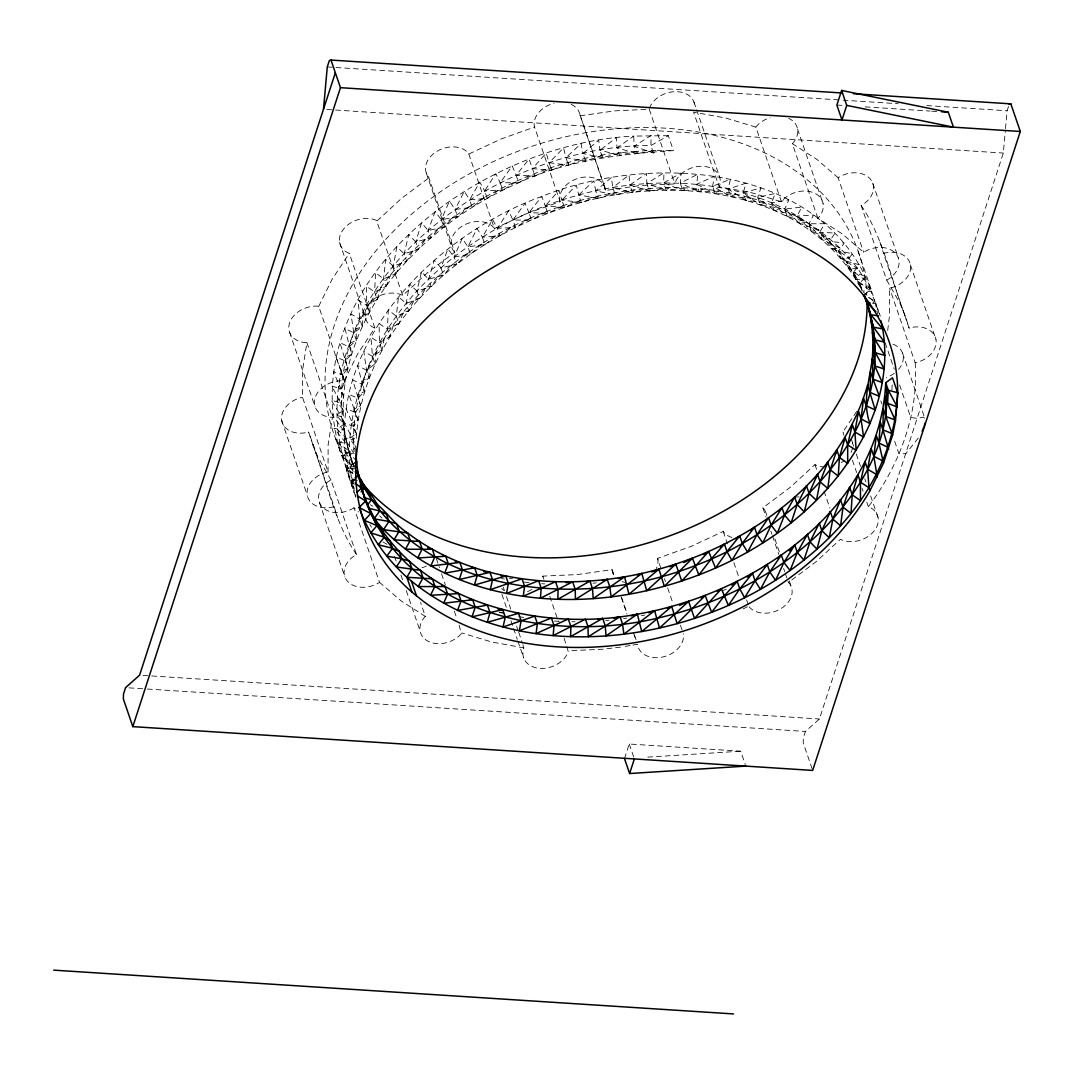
<?xml version="1.0" encoding="UTF-8"?>
<svg xmlns="http://www.w3.org/2000/svg" width="1074" height="1074" viewBox="0 0 1074 1074"><rect width="100%" height="100%" fill="white"/><g stroke="black" fill="none" stroke-linecap="round" stroke-linejoin="round"><path stroke-width="0.75" stroke-dasharray="5 3.75" d="M356.259 438.367C364.167 319.139 472.547 231.877 581.249 202.489C677.855 174.981 807.245 190.219 859.844 286.61M891.917 389.849L892.226 383.834M812.145 768.89L803.218 742.805L803.339 737.838L805.419 731.448L819.422 718.989L1003.331 153.058L1005.358 130.276M1005.506 128.652L1007.117 110.756L1008.768 105.641M887.688 330.497L889.541 315.273L889.608 288.127L890.615 287.98A23.628 17.587 -18.9 0 0 910.43 264.902A23.628 17.587 -18.9 0 0 884.506 253.142L883.54 253.491L909.101 328.12L910.067 327.785A23.628 17.587 -18.9 0 1 935.978 339.545A23.628 17.587 -18.9 0 1 916.162 362.609L915.155 362.757L889.608 288.127M542.706 576.913L542.84 576.12L577.315 574.577L612.073 569.65L614.194 575.865M564.132 638.318L568.267 651.556A23.628 17.587 -18.9 0 1 540.034 668.364A23.628 17.587 -18.9 0 1 523.682 648.683L522.998 644.789M571.18 104.353A23.628 17.587 -18.9 0 1 580.041 115.012L605.588 190.434L640.346 185.493L674.821 183.949L674.955 183.157A23.628 17.587 -18.9 0 1 703.175 166.336A23.628 17.587 -18.9 0 1 719.54 186.03L719.15 186.809L751.236 192.635L781.416 201.751L781.926 201.013A23.628 17.587 -18.9 0 1 814.253 192.998A23.628 17.587 -18.9 0 1 818.563 217.633L817.864 218.291L842.392 233.998L863.684 252.377L864.476 251.786A23.628 17.587 -18.9 0 1 895.998 253.826A23.628 17.587 -18.9 0 1 887.607 279.643L886.681 280.072L861.133 205.443L862.06 205A23.628 17.587 -18.9 0 0 870.45 179.183A23.628 17.587 -18.9 0 0 838.928 177.156L838.136 177.747L863.684 252.377M328.053 471.956L328.12 444.811L332.47 417.262L331.477 417.303A23.628 17.587 -18.9 0 1 315.125 397.608A23.628 17.587 -18.9 0 1 343.344 380.787L344.271 380.948L318.723 306.318L317.797 306.157A23.628 17.587 -18.9 0 0 289.564 322.979A23.628 17.587 -18.9 0 0 305.929 342.66L306.922 342.619L302.559 370.168L302.506 397.313L328.053 471.956L327.046 472.09A23.628 17.587 -18.9 0 0 307.231 495.168A23.628 17.587 -18.9 0 0 333.155 506.928L334.121 506.579L308.56 431.949L307.594 432.298A23.628 17.587 -18.9 0 1 281.683 420.538A23.628 17.587 -18.9 0 1 301.499 397.461L302.506 397.313M624.491 758.62L629.243 744.014L740.698 751.196L745.289 764.621M318.723 306.318L332.081 279.347L349.292 253.316L348.419 253.048A23.628 17.587 -18.9 0 1 344.11 228.413A23.628 17.587 -18.9 0 1 376.45 220.412L402.71 295.498L427.331 272.809L454.785 252.242L428.62 177.076A23.628 17.587 -18.9 0 1 437.011 151.259A23.628 17.587 -18.9 0 1 468.533 153.287L494.47 228.601L526.609 213.645L560.131 201.684L534.315 126.329A23.628 17.587 -18.9 0 1 554.13 103.252M344.271 380.948L357.629 353.99L374.853 327.946L349.292 253.316M856.743 411.382L842.808 432.124L843.882 435.238M781.416 201.751L755.868 127.121L756.365 126.37A23.628 17.587 -18.9 0 1 770.152 117.67M459.135 625.175L461.296 633.7A23.628 17.587 -18.9 0 1 428.956 641.702A23.628 17.587 -18.9 0 1 424.646 617.08L425.358 616.422L420.565 602.42M918.243 438.138L905.838 453.671L898.938 453.752L894.145 439.763M749.128 606.783A23.628 17.587 -18.9 0 0 780.65 608.81A23.628 17.587 -18.9 0 0 789.041 582.994L788.423 582.457L815.891 561.89L840.499 539.215L841.211 539.658A23.628 17.587 -18.9 0 0 873.551 531.657A23.628 17.587 -18.9 0 0 869.242 507.022L868.369 506.767C899.032 465.713 918.901 414.564 915.155 362.757M356.917 477.366L351.614 483.085L354.474 488.616M355.749 496.873L346.311 470.184L352.822 463.7C291.336 288.087 493.208 144.117 650.884 145.567L668.31 135.673L673.425 150.602C620.718 154.092 567.206 160.107 518.702 182.741C476.708 201.227 437.991 227.581 406.71 261.264C356.38 314.279 325.731 395.581 353.977 466.478M864.409 295.135L870.92 288.637L857.723 250.081M377.162 220.868L401.77 198.18L429.238 177.613M825.221 467.015A23.628 17.587 -18.9 0 1 815.663 465.029L814.951 464.572L790.33 487.26L762.876 507.827L766.071 517.158M668.31 135.673L633.794 136.089L634.036 146.225L653.435 153.032L656.281 150.347L673.425 150.602M817.864 218.291L792.303 143.648L793.015 143.003A23.628 17.587 -18.9 0 0 788.705 118.368M872.638 303.19L874.854 301.15C833.572 164.684 654.952 150.736 541.86 196.408C426.203 238.119 309.393 361.307 353.977 492.577M354.084 478.682L351.842 480.588L355.83 497.168M353.333 464.022L349.949 466.666L351.842 480.588L354.272 482.468M353.977 507.693L353.185 508.284A23.628 17.587 -18.9 0 1 321.663 506.257A23.628 17.587 -18.9 0 1 330.054 480.44L330.98 479.997L356.528 554.64L355.601 555.07A23.628 17.587 -18.9 0 0 347.211 580.886A23.628 17.587 -18.9 0 0 378.733 582.913L379.525 582.323L353.977 507.693L358.501 511.962M353.225 463.498L344.835 451.751L354.165 453.899L353.44 440.165L356.393 433.735L353.843 426.271L344.512 423.29L353.44 440.165L355.991 447.63L349.198 452.53L349.949 466.666L353.185 469.754M468.922 153.958L501.048 139.016L534.57 127.054L534.315 126.329M732.025 537.51A23.628 17.587 -18.9 0 1 723.567 532.14L723.191 531.482L691.052 546.424L657.53 558.386L661.262 569.274M743.087 608.931L747.329 606.823M723.245 590.499L726.199 589.102M641.473 615.684L644.709 615.053M580.041 115.791L614.798 110.864L646.212 109.373M625.202 646.4L631.418 645.34M632.962 645.071L637.62 644.279L637.62 645.058A23.628 17.587 -18.9 0 0 663.531 656.818A23.628 17.587 -18.9 0 0 683.346 633.741M623.632 618.557L626.88 618.087M620.504 647.112L602.863 649.22L568.388 650.75M592.996 583.209L596.245 582.9M605.776 620.53L609.025 620.222M647.729 757.13L740.698 751.196M794.653 497.034L799.096 496.926M571.892 621.739L575.1 621.752M509.358 578.631L512.54 578.671M541.632 583.719L544.787 583.907M499.504 612.18L502.686 612.368M554.399 621.041L559.151 621.322M327.275 66.95L841.345 100.07M843.009 100.177L898.267 103.735M926.741 105.574L1007.117 110.756M836.874 105.064L845.184 105.601M865.147 106.876L930.017 111.065M931.682 111.172L936.676 111.495M326.832 109.481L1003.331 153.058M142.936 675.398L819.422 718.989M128.92 687.857L145.675 688.931M147.339 689.038L805.419 731.448M354.165 453.899L344.096 437.601L353.44 440.165C355.507 316.951 467.284 224.882 578.698 195.025C677.842 166.953 817.515 183.802 862.073 290.853L870.987 291.457L880.331 316.118M355.427 468.761L346.513 468.157L334.39 435.359M873.014 303.244L876.035 303.566L879.955 316.078M653.435 153.032L650.884 145.567L651.166 135.418L634.036 146.225L636.587 153.689L638.909 151.018L621.39 152.602L602.527 157.677L599.977 150.212L616.275 137.673L617.04 147.769L636.587 153.689L656.281 150.347L638.909 151.018L619.591 155.233L617.04 147.769L633.794 136.089C479.232 143.245 288.248 282.744 341.196 455.269L350.272 456.235L354.286 465.968M524.407 582.108L529.066 582.632M357.441 480.427L349.788 479.286L354.205 484.038M524.058 647.904L491.986 642.064L461.793 632.948M501.437 578.537L504.485 579.047M518.782 616.624L524.864 617.671M356.018 467.405L346.741 465.66L352.863 473.151M499.544 612.462L507.693 614.341M842.808 432.124L843.681 432.392M374.853 327.946L373.98 327.677A23.628 17.587 -18.9 0 1 369.671 303.056A23.628 17.587 -18.9 0 1 401.998 295.055L402.71 295.498M755.868 127.121L725.675 118.006L693.603 112.179L719.15 186.809M354.42 484.24L351.614 483.085C283.174 315.138 468.976 166.376 621.39 152.602L619.591 155.233L599.977 150.212L598.688 140.17L582.913 153.528L585.464 160.993L603.789 155.099L602.527 157.677L582.913 153.528L581.088 143.58L565.917 157.703L568.482 165.168L586.203 158.509L585.464 160.993L565.917 157.703L563.582 147.876L549.082 162.738L551.633 170.202L568.683 162.805L568.482 165.168L549.082 162.738L546.21 153.058L532.462 168.605L535.013 176.069L551.324 167.987L551.633 170.202L532.462 168.605L529.079 159.086L516.138 175.277L518.702 182.741L534.194 174.015L535.013 176.069L516.138 175.277L512.258 165.96L500.175 182.728L502.739 190.192L517.359 180.875L518.702 182.741L500.175 182.728L495.799 173.626L484.656 190.93L487.207 198.395L469.62 199.845L464.29 191.239L455.161 209.443L457.712 216.908L441.32 219.673L435.118 211.659L428.177 230.507L430.728 237.972L415.772 241.905L408.778 234.535L404.16 253.8L406.71 261.264L393.393 266.151L385.714 259.505L383.539 278.904L386.09 286.369L374.611 292.007L366.328 286.14L366.65 305.419L369.214 312.883L359.709 319.072L350.97 314.011L353.816 332.913L356.367 340.377L348.969 346.875L339.894 342.646L347.788 368.369L342.593 374.96L345.143 382.425L341.062 388.963L343.626 396.413L340.659 402.857L343.224 410.308L341.384 416.578C344.486 429.613 345.962 443.012 350.272 456.235L337.008 441.978L346.204 443.334L333.96 428.338L343.237 430.097L332.054 414.43L341.384 416.578L331.316 400.293L340.659 402.857L331.732 385.982L341.062 388.963L333.302 371.564L342.593 374.96L336.028 357.092L345.224 360.904L351.534 354.339L349.99 343.183L356.367 340.377L356.085 328.939L362.26 326.536L363.24 314.883L369.214 312.883L371.443 301.069L377.162 299.471L380.652 287.563L386.09 286.369L390.815 274.434L395.957 273.615L401.918 261.707L406.71 261.264L413.879 249.463L418.323 249.369L426.673 237.743L430.728 237.972L440.233 226.587L443.884 227.138L454.49 216.049L457.712 216.908L469.405 206.168L472.184 207.309L484.898 196.985L487.207 198.395L500.914 188.554L502.739 190.192L484.656 190.93L479.796 182.056L469.62 199.845L472.184 207.309L455.161 209.443L449.388 201.12L441.32 219.673L443.884 227.138L428.177 230.507L421.558 222.815L415.772 241.905L418.323 249.369L404.16 253.8L396.803 246.792L393.393 266.151L395.957 273.615L383.539 278.904L375.538 272.648L374.611 292.007L377.162 299.471L366.65 305.419L358.125 299.955L359.709 319.072L362.26 326.536L353.816 332.913L344.888 328.255L351.534 354.339L345.009 357.561L347.788 368.369L341.143 372.02L345.143 382.425L338.417 386.492L343.626 396.413L336.847 400.911L343.224 410.308L336.43 415.208L343.948 424.042L337.169 429.358L345.788 437.561L339.075 443.267L348.755 450.798L342.123 456.906L352.822 463.7L354.125 466.223M870.92 288.637L859.522 283.388L853.561 272.084L859.737 264.862L846.567 261.264L852.528 253.706L838.566 250.98L844.271 243.086L829.584 241.288L832.135 248.738C852.138 255.035 862.019 274.085 870.987 291.457L856.112 279.549L846.567 261.264L849.118 268.728L864.852 279.79L856.112 279.549L853.561 272.084L865.886 276.528L859.522 283.388L862.073 290.853M346.311 470.184L353.601 473.956M370.262 504.699L372.96 506.243M383.042 542.008L387.083 544.33M868.329 297.391L874.854 301.15L877.633 314.011M792.303 143.648L816.831 159.355L838.136 177.747M425.358 616.422L400.83 600.715L379.525 582.323M352.822 473.433L346.513 468.157L354.581 483.246M762.876 507.827L763.48 508.364A23.628 17.587 -18.9 0 1 766.5 515.359M454.785 252.242L454.181 251.719A23.628 17.587 -18.9 0 1 462.572 225.902A23.628 17.587 -18.9 0 1 494.094 227.93L494.47 228.601M863.241 291.913L876.035 303.566M341.196 455.269L353.051 466.505M379.605 515.842L381.941 518.098M356.716 461.364L349.198 452.53C350.352 338.592 446.328 249.074 546.975 211.336C645.125 173.867 774.408 174.847 849.386 258.015L841.117 258.445L829.584 241.288L835.008 233.071L819.677 232.199L822.228 239.663L840.123 248L832.135 248.738L819.677 232.199L824.792 223.701L808.87 223.781L811.42 231.246L829.907 238.629L822.228 239.663L808.87 223.781L813.649 215.028L797.217 216.075L799.768 223.54L818.764 229.943L811.42 231.246L797.217 216.075L801.634 207.067L784.772 209.094L787.323 216.559L806.749 221.982L799.768 223.54L784.772 209.094L788.813 199.858L771.588 202.892L774.139 210.356L793.914 214.787L787.323 216.559L771.588 202.892L775.213 193.454L757.72 197.482L760.271 204.946L780.328 208.369L774.139 210.356L757.72 197.482L760.916 187.856L743.221 192.89L745.772 200.355L766.017 202.785L760.271 204.946L743.221 192.89L745.974 183.117L728.159 189.145L730.723 196.609L751.075 198.046L745.772 200.355L728.159 189.145L730.441 179.237L712.612 186.258L715.163 193.723L735.556 194.166L730.723 196.609L712.612 186.258L714.411 176.257L696.637 184.245L699.187 191.709L719.526 191.185L715.163 193.723L696.637 184.245L697.939 174.176L680.285 183.117L682.849 190.581L703.04 189.091L699.187 191.709L680.285 183.117L681.091 172.995L663.665 182.875L666.216 190.34L686.205 187.923L682.849 190.581L663.665 182.875L663.947 172.739L646.817 183.533L649.367 190.997L669.048 187.668L666.216 190.34L646.817 183.533L646.575 173.411L629.82 185.09L632.371 192.555L651.69 188.339L649.367 190.997L629.82 185.09L629.055 174.995L612.757 187.52L615.308 194.985L634.17 189.923L632.371 192.555L612.757 187.52L611.455 177.492L595.681 190.85L598.245 198.301L616.57 192.421L615.308 194.985L595.681 190.85L593.868 180.902L578.698 195.025L581.249 202.489L598.983 195.83L598.245 198.301L578.698 195.025L576.349 185.198L561.863 200.059L564.414 207.524L581.464 200.126L581.249 202.489L561.863 200.059L558.99 190.38L545.243 205.926L547.794 213.39L564.105 205.309L564.414 207.524L545.243 205.926L541.86 196.408L528.918 212.598L531.469 220.063L546.975 211.336L547.794 213.39L528.918 212.598L525.038 203.268L512.956 220.049L515.507 227.513L530.14 218.197L531.469 220.063L512.956 220.049L508.579 210.934L497.423 228.252L499.987 235.703L482.401 237.166L477.071 228.561L467.942 246.752L470.493 254.216L454.101 256.995L447.898 248.98L440.958 267.829L443.508 275.293L428.539 279.213L421.545 271.856L416.94 291.108L419.491 298.572L406.173 303.459L398.481 296.827L396.306 316.226L398.87 323.677L387.378 329.329L379.109 323.462L379.431 342.74L381.982 350.205L372.49 356.393L363.75 351.319L366.583 370.221L369.147 377.686L361.75 384.197L352.675 379.954L360.569 405.69L355.36 412.268L357.924 419.733L353.843 426.271L346.083 408.872L355.36 412.268L348.808 394.413L358.004 398.226L364.314 391.661L362.77 380.505L369.147 377.686L368.852 366.247L375.041 363.858L376.021 352.191L381.982 350.205L384.224 338.391L389.943 336.793L393.42 324.885L398.87 323.677L403.596 311.742L408.738 310.923L414.685 299.028L419.491 298.572L426.66 286.785L431.104 286.677L439.454 275.051L443.508 275.293L453.013 263.895L456.651 264.459L467.271 253.357L470.493 254.216L482.186 243.489L484.951 244.63L497.678 234.307L499.987 235.703L513.694 225.862L515.507 227.513L497.423 228.252L492.563 219.378L482.401 237.166L484.951 244.63L467.942 246.752L462.169 238.441L454.101 256.995L456.651 264.459L440.958 267.829L434.339 260.136L428.539 279.213L431.104 286.677L416.94 291.108L409.583 284.1L406.173 303.459L408.738 310.923L396.306 316.226L388.318 309.956L387.378 329.329L389.943 336.793L379.431 342.74L370.906 337.263L372.49 356.393L375.041 363.858L366.583 370.221L357.655 365.576L364.314 391.661L357.79 394.883L360.569 405.69L353.923 409.342L357.924 419.733L351.198 423.8L356.393 433.735L349.614 438.219L355.991 447.63M861.133 205.443C883.996 238.804 890.816 279.817 905.543 316.83L909.101 328.12M886.681 280.072L899.931 303.271L905.543 316.83M330.98 479.997L317.729 456.812L308.56 431.949M356.528 554.64C333.665 521.266 326.845 480.266 312.118 443.24M369.845 524.542L371.51 527.2M560.131 201.684L559.863 200.959A23.628 17.587 -18.9 0 1 579.678 177.895A23.628 17.587 -18.9 0 1 605.588 189.642L605.588 190.434M657.53 558.386L657.798 559.111A23.628 17.587 -18.9 0 1 656.254 568.576M910.43 264.902L935.978 339.545M872.759 183.198L898.32 257.827M902.522 353.145L924.969 418.699L923.465 417.074L917.303 418.404L910.739 417.45L899.556 384.801M885.191 342.821L894.239 369.255M797.552 129.028L823.1 203.657M880.841 400.884L881.902 403.999M852.541 443.052L853.602 446.166M856.26 453.94L860.516 466.371M864.785 478.816L865.845 481.917M870.638 495.919L878.089 517.681M852.394 460.115L856.649 472.56M861.979 488.106L863.04 491.207M866.772 502.095L868.369 506.767M693.965 102.07L696.086 108.299M696.623 109.843L719.513 176.713M814.951 464.572L817.086 470.801M824 491.006L829.853 508.109M649.273 109.32L674.821 183.949M765.802 512.365L766.863 515.48M774.851 538.799L779.643 552.801M789.215 580.779L791.35 587.008M770.864 531.147L771.924 534.261M772.448 535.819L778.838 554.479M783.631 568.468L784.705 571.583M785.228 573.127L788.423 582.457M723.191 531.482L727.447 543.914M733.837 562.575L738.63 576.577M746.605 599.896L748.739 606.112M580.041 115.012L605.588 189.642M664.457 578.604L665.518 581.719M667.652 587.934L673.237 604.206M680.419 625.256L683.091 633.029M621.645 597.627L626.974 613.187M634.425 634.949L637.083 642.722M612.073 569.65L614.194 576.644M621.121 596.862L626.974 613.966M633.365 632.626L636.023 640.399M629.243 744.014L633.848 757.439M426.311 173.075L451.859 247.705M542.84 576.12L543.9 579.235M549.754 596.338L558.279 621.215M503.303 587.263L504.364 590.364M506.498 596.594L510.754 609.025M516.607 626.129L518.205 630.8M518.742 632.344L522.461 643.232M501.88 594.244L506.659 608.246M510.929 620.678L513.05 626.907M513.587 628.451L517.319 639.339M517.843 640.896L523.696 658M339.572 242.388L365.12 317.018M436.245 558.319L439.441 567.649M441.562 573.865L445.294 584.753M454.342 611.187L457 618.96M396.158 561.084L394.561 556.413A23.628 17.587 -18.9 0 1 394.373 553.298M400.938 575.073L403.072 581.289M406.267 590.619L420.109 631.056M306.922 342.619L332.47 417.262M289.591 332.296L315.138 406.925M319.34 502.243L344.902 576.872M281.683 420.538L307.231 495.168M879.995 242.2L883.54 253.491M334.121 506.579L337.666 517.883M649.394 108.528A23.628 17.587 -18.9 0 1 674.66 91.679A23.628 17.587 -18.9 0 1 694.757 106.621M426.284 566.105A23.628 17.587 -18.9 0 1 421.948 567.77M850.97 438.729A23.628 17.587 -18.9 0 1 852.716 446.166M852.541 447.751A23.628 17.587 -18.9 0 1 850.997 452.516M843.748 460.961A23.628 17.587 -18.9 0 1 841.237 462.639M893.031 344.204A23.628 17.587 -18.9 0 1 898.576 369.349M894.32 373.282A23.628 17.587 -18.9 0 1 886.251 377.551M624.773 582.39A23.628 17.587 -18.9 0 1 622.141 581.598M613.643 574.738A23.628 17.587 -18.9 0 1 612.073 570.428M531.979 589.398A23.628 17.587 -18.9 0 1 526.421 592.002M504.136 590.566A23.628 17.587 -18.9 0 1 501.545 588.539M353.185 471.459A277.589 206.611 -18.9 0 1 528.327 147.514A277.589 206.611 -18.9 0 1 866.799 294.303M857.629 268.621L849.118 268.728L838.566 250.98L841.117 258.445L857.629 268.621M861.966 289.255L859.522 283.388L861.804 289.295"/><path stroke-width="1.5" d="M360.515 485.126L365.603 501.021L359.092 507.505C368.865 534.315 385.808 558.118 406.871 577.262L411.986 592.19L423.25 601.265A277.589 206.611 -18.9 0 0 869.994 490.684L883.499 463.149L892.615 435.091L895.474 421.008L897.743 393.057L892.521 377.82L885.728 382.72C879.955 510.043 752.538 594.244 637.352 614.167C532.516 634.076 394.856 598.084 360.34 484.951M356.071 449.16C355.709 476.238 365.12 502.122 376.974 525.616L370.798 532.838L384.237 537.215L389.956 540.813L392.507 548.277L386.801 556.171L401.757 558.749L409.382 561.152L411.933 568.616L406.871 577.262C490.012 648.562 613.281 649.958 711.632 612.314C803.835 577.221 894.159 497.665 897.636 392.748L888.279 390.184L885.728 382.72C893.098 438.957 859.75 492.026 821.852 530.69C776.838 574.912 718.479 604.353 657.167 618.221C550.573 643.527 408.536 614.315 365.603 501.021L357.575 495.919M826.43 465.149L827.692 462.357L830.242 469.821L838.244 476.077L839.438 457.484L845.104 437.4L847.654 444.851L856.179 450.328L854.864 431.99L858.475 411.463L861.026 418.927L869.953 423.572L875.203 409.973L867.591 385.016C838.633 485.931 740.04 551.231 641.836 573.449C586.86 585.558 528.475 585.249 474.654 567.81C450.677 559.822 427.814 548.358 407.677 533.026C393.755 523.991 384.948 509.063 371.47 499.893L368.906 492.429L364.207 488.294L361.643 480.843L357.978 476.212C417.92 597.292 581.92 610.207 694.972 565.676C795.982 528.542 903.784 424.27 868.208 307.258C872.504 323.972 873.78 341.344 872.289 358.528C869.564 380.102 862.033 402.146 869.953 423.572C827.289 518.232 728.36 576.617 628.961 594.258C539.336 609.965 434.903 591.707 374.034 518.849L379.74 510.956C375.658 497.155 363.361 487.623 358.192 474.131M323.489 109.266L327.275 66.95L329.356 60.56L331.007 60.063L841.721 92.968M851.951 427.627L852.313 424.525L854.864 431.99L863.603 437.051L861.026 418.927L863.577 398.279L866.127 405.73L875.203 409.973C884.869 381.498 887.997 350.339 881.002 320.898M864.731 464.948L865.08 461.833L867.644 469.298L868.96 487.65L869.994 490.684M356.367 464.384L356.716 461.364L354.46 463.136M924.298 426.029L924.929 423.183M844.379 440.541L845.104 437.4M852.313 424.525L847.654 444.851L847.708 463.364L839.438 457.484L836.874 450.019L835.814 453.201M865.08 461.833L860.435 482.172L860.489 500.672L852.206 494.805L849.655 487.341L848.581 490.523M335.343 72.75L139.58 675.184L125.577 687.642L123.497 694.032L123.376 699.013L132.827 726.628L812.669 770.42L1020.3 131.471L1010.849 103.856L853.441 93.72M132.827 726.628L340.458 87.679L331.007 60.063M841.613 90.458L836.874 105.064L841.976 119.993L846.728 105.386L841.613 90.458L948.315 112.246L953.43 127.162L846.728 105.386M745.799 766.111L629.606 773.535L634.358 758.942M836.874 450.019L830.242 469.821L827.799 488.442L820.106 481.796L817.556 474.332L815.22 478.507M849.655 487.341L843.023 507.143L840.58 525.763L832.887 519.118L830.323 511.654L828.779 514.433M827.692 462.357L820.106 481.796L816.441 500.377L809.084 493.369L806.52 485.904L804.668 488.67M868.96 487.65L860.435 482.172L857.871 474.708L852.206 494.805L851.011 513.399L843.023 507.143L840.459 499.678L832.887 519.118L829.209 537.698L821.852 530.69L819.301 523.226L809.984 541.806L803.916 560.118L797.311 552.425L794.76 544.961L789.323 550.855M922.177 431.211L923.774 427.318M817.556 474.332L809.084 493.369L804.198 511.855L797.203 504.485L794.653 497.034L792.733 499.437M830.323 511.654L821.852 530.69L816.978 549.176L809.984 541.806L807.433 534.342L805.513 536.758M838.593 503.854L840.459 499.678M806.52 485.904L797.203 504.485L791.149 522.796L784.53 515.104L781.979 507.64L778.731 511.17M794.653 497.034L784.53 515.104L777.321 533.174L771.119 525.159L768.568 517.695L757.022 534.624L747.611 552.036L742.282 543.431L739.731 535.98L735.838 538.839M807.433 534.342L797.311 552.425L790.102 570.495L783.899 562.481L781.335 555.016L777.71 558.453M781.979 507.64L771.119 525.159L762.795 542.934L757.022 534.624L754.458 527.159L750.874 530.14M794.76 544.961L783.899 562.481L775.562 580.255L769.789 571.932L767.239 564.468L764.849 566.468M781.335 555.016L769.789 571.932L760.392 589.357L755.062 580.752L752.512 573.288L747.316 577.114M754.458 527.159L742.282 543.431L731.85 560.44L726.991 551.58L724.44 544.115L720.251 546.827M767.239 564.468L755.062 580.752L744.631 597.762L739.771 588.888L737.207 581.437L731.622 585.062M367.496 504.941L371.47 499.893L364.005 497.463M739.731 535.98L726.991 551.58L715.579 568.106L708.639 551.539L703.228 554.64M752.512 573.288L739.771 588.888L728.36 605.427L721.419 588.847L717.351 591.183M361.119 491.905L364.207 488.294L360.005 486.562M724.44 544.115L711.203 559.004L698.852 574.993L692.421 558.212L683.816 562.548M737.207 581.437L723.97 596.312L711.632 612.314L705.188 595.52L700.892 597.694M708.639 551.539L681.762 581.088L675.828 564.105L669.8 566.763M721.419 588.847L694.542 618.396L688.595 601.413L679.56 605.4M692.421 558.212L664.363 586.337L658.939 569.193L651.73 571.945M705.188 595.52L677.144 623.658L671.72 606.501L667.384 608.166M357.105 492.187L361.535 488.106L355.481 483.407M675.828 564.105L646.736 590.74L641.836 573.449L637.338 574.912M688.595 601.413L659.517 628.048L654.616 610.757L648.615 612.717M355.212 477.729L358.568 474.869L357.038 470.399M658.939 569.193L628.961 594.258L624.585 576.845L618.382 578.55M671.72 606.501L641.728 631.579L637.352 614.167L631.163 615.872M641.836 573.449L611.106 596.889L609.804 586.847L607.253 579.383L602.474 580.457M654.616 610.757L623.873 634.197L622.584 624.169L620.034 616.704L613.657 618.141M624.585 576.845L593.237 598.607L592.472 588.512L589.921 581.047L586.659 581.625M637.352 614.167L606.018 635.929L605.253 625.833L602.702 618.369L597.802 619.228M607.253 579.383L575.449 599.413L575.221 589.29L572.657 581.826L566.011 582.672M620.034 616.704L588.23 636.734L587.988 626.598L585.437 619.134L553.177 635.593L553.983 625.471L551.418 618.006L519.319 630.774L521.132 620.772L518.567 613.308L515.386 613.12M589.921 581.047L557.822 599.305L558.104 589.17L555.54 581.705L552.425 581.96M602.702 618.369L570.589 636.627L570.871 626.478L568.321 619.013L536.074 633.633L537.376 623.564L534.812 616.1L503.021 627.015L505.304 617.107L502.753 609.643L497.987 609.133M572.657 581.826L540.41 598.272L541.202 588.149L538.651 580.685L506.552 593.452L508.351 583.464L505.8 576L501.034 575.704M555.54 581.705L523.293 596.325L524.595 586.243L522.045 578.779L518.876 578.738M522.045 578.779L490.254 589.693L492.536 579.799L489.972 572.335L483.636 571.65M1009.184 104.366L1010.849 103.856M505.8 576L474.466 585.048L477.205 575.275L474.654 567.81L471.499 567.314M518.567 613.308L487.234 622.356L489.986 612.583L487.435 605.118L484.28 604.635M489.972 572.335L459.256 579.517L462.451 569.905L459.9 562.44L430.822 565.971L434.863 556.735L432.298 549.27L427.761 547.834M502.753 609.643L472.023 616.838L475.218 607.213L472.667 599.762L469.539 599.104M474.654 567.81L444.69 573.154L448.314 563.716L445.75 556.251L442.676 555.446M487.435 605.118L457.457 610.475L461.082 601.024L458.531 593.573L455.443 592.767M472.667 599.762L443.602 603.279L447.63 594.043L445.079 586.579L442.045 585.625M445.75 556.251L417.732 557.983L422.149 548.975L419.598 541.511L416.631 540.41M458.531 593.573L430.499 595.305L434.93 586.297L432.366 578.832L429.412 577.718M432.298 549.27L405.448 549.244L410.228 540.49L407.677 533.026L404.791 531.764M445.079 586.579L418.229 586.565L423.008 577.799L420.458 570.334L396.333 566.951L401.757 558.749L399.206 551.284L396.507 549.74M406.871 577.262L432.366 578.832M941.67 111.817L948.315 112.246M340.458 87.679L1020.3 131.471M53.7 970.144L733.542 1013.937M863.912 295.256L866.96 302.6L869.994 302.922M419.598 541.511L394.037 539.792L399.166 531.294L396.601 523.83L388.976 521.44L374.034 518.849M878.425 315.85L870.772 314.722L864.409 295.135M407.677 533.026L383.552 529.643L388.976 521.44L386.425 513.976L383.727 512.432M455.201 561.46L458.329 562.118M368.664 508.244L379.74 510.956L386.425 513.976M897.193 406.979L887.621 403.3L885.057 395.836L885.822 416.524L892.615 435.091M895.474 421.008L895.112 419.921L885.822 416.524L883.271 409.06L882.922 429.801L888.628 449.16M892.118 433.614L882.922 429.801L880.358 422.337L878.908 443.052L883.499 463.149M399.206 551.284L392.507 548.277L378.29 544.773L384.237 537.215L381.686 529.75L376.974 525.616L364.395 520.393L370.758 513.533L359.092 507.505M887.983 447.294L878.908 443.052L876.344 435.588L873.806 456.249L877.283 477.004M882.734 460.894L873.806 456.249L871.256 448.784L867.644 469.298L876.384 474.372M366.247 490.456L368.906 492.429M379.015 527.777L381.686 529.75M355.333 471.795L358.568 474.869L358.77 477.755M864.1 295.216L866.96 302.6L875.632 311.581M896.951 406.281L888.279 390.184L887.621 403.3L895.112 419.921M865.429 298.116L866.96 302.6M624.491 758.62L629.606 773.535M411.382 580.886L416.484 595.815M865.389 298.142L870.772 314.722L882.747 328.926L873.471 327.181L870.907 319.716L875.041 339.921L884.855 355.427L875.511 352.876L872.947 345.412L874.84 365.992L882.331 382.599L873.055 379.216L870.49 371.752L870.141 392.48L879.337 396.293L873.055 379.216L872.289 358.528L874.84 365.992L884.171 368.959L875.511 352.876L872.491 332.457L875.041 339.921L884.385 342.069L873.471 327.181L868.208 307.258M867.591 385.016L868.302 387.875M858.475 411.463L858.475 414.51M867.04 300.425A277.589 206.611 -18.9 0 1 669.491 535.899A277.589 206.611 -18.9 0 1 362.569 483.649M411.986 592.19A277.589 206.611 -18.9 0 1 539.161 244.55A277.589 206.611 -18.9 0 1 897.743 393.057"/></g></svg>
